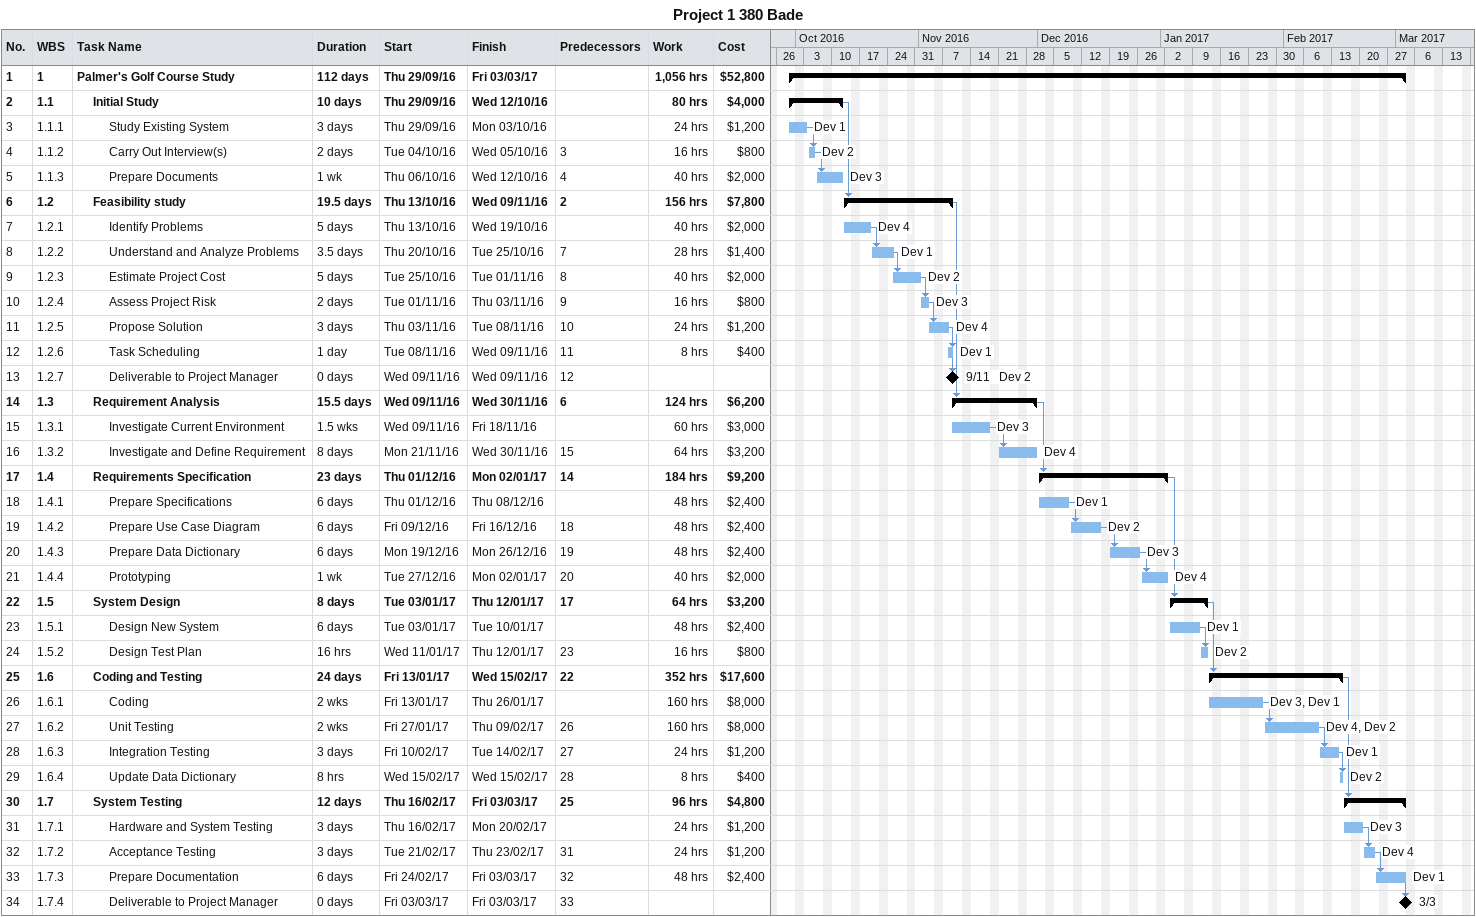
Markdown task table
Project 1 380 Bade

| ID | WBS | Task | Duration | Start | Finish | Predecessors | Resources | Work (h) | Cost ($) |
|---|---|---|---|---|---|---|---|---|---|
| 1 | 1 | **Palmer's Golf Course Study** | 112d | 2016-09-29 | 2017-03-03 |  |  | 1056 | 52800 |
| 2 | 1.1 | **Initial Study** | 10d | 2016-09-29 | 2016-10-12 |  |  | 80 | 4000 |
| 3 | 1.1.1 | Study Existing System | 3d | 2016-09-29 | 2016-10-03 |  | Dev 1 | 24 | 1200 |
| 4 | 1.1.2 | Carry Out Interview(s) | 2d | 2016-10-04 | 2016-10-05 | 3 | Dev 2 | 16 | 800 |
| 5 | 1.1.3 | Prepare Documents | 1w | 2016-10-06 | 2016-10-12 | 4 | Dev 3 | 40 | 2000 |
| 6 | 1.2 | **Feasibility study** | 19.5d | 2016-10-13 | 2016-11-09 | 2 |  | 156 | 7800 |
| 7 | 1.2.1 | Identify Problems | 5d | 2016-10-13 | 2016-10-19 |  | Dev 4 | 40 | 2000 |
| 8 | 1.2.2 | Understand and Analyze Problems | 3.5d | 2016-10-20 | 2016-10-25 | 7 | Dev 1 | 28 | 1400 |
| 9 | 1.2.3 | Estimate Project Cost | 5d | 2016-10-25 | 2016-11-01 | 8 | Dev 2 | 40 | 2000 |
| 10 | 1.2.4 | Assess Project Risk | 2d | 2016-11-01 | 2016-11-03 | 9 | Dev 3 | 16 | 800 |
| 11 | 1.2.5 | Propose Solution | 3d | 2016-11-03 | 2016-11-08 | 10 | Dev 4 | 24 | 1200 |
| 12 | 1.2.6 | Task Scheduling | 1d | 2016-11-08 | 2016-11-09 | 11 | Dev 1 | 8 | 400 |
| 13 | 1.2.7 | Deliverable to Project Manager | 0d | 2016-11-09 | 2016-11-09 | 12 | Dev 2 |  |  |
| 14 | 1.3 | **Requirement Analysis** | 15.5d | 2016-11-09 | 2016-11-30 | 6 |  | 124 | 6200 |
| 15 | 1.3.1 | Investigate Current Environment | 1.5w | 2016-11-09 | 2016-11-18 |  | Dev 3 | 60 | 3000 |
| 16 | 1.3.2 | Investigate and Define Requirement | 8d | 2016-11-21 | 2016-11-30 | 15 | Dev 4 | 64 | 3200 |
| 17 | 1.4 | **Requirements Specification** | 23d | 2016-12-01 | 2017-01-02 | 14 |  | 184 | 9200 |
| 18 | 1.4.1 | Prepare Specifications | 6d | 2016-12-01 | 2016-12-08 |  | Dev 1 | 48 | 2400 |
| 19 | 1.4.2 | Prepare Use Case Diagram | 6d | 2016-12-09 | 2016-12-16 | 18 | Dev 2 | 48 | 2400 |
| 20 | 1.4.3 | Prepare Data Dictionary | 6d | 2016-12-19 | 2016-12-26 | 19 | Dev 3 | 48 | 2400 |
| 21 | 1.4.4 | Prototyping | 1w | 2016-12-27 | 2017-01-02 | 20 | Dev 4 | 40 | 2000 |
| 22 | 1.5 | **System Design** | 8d | 2017-01-03 | 2017-01-12 | 17 |  | 64 | 3200 |
| 23 | 1.5.1 | Design New System | 6d | 2017-01-03 | 2017-01-10 |  | Dev 1 | 48 | 2400 |
| 24 | 1.5.2 | Design Test Plan | 16h | 2017-01-11 | 2017-01-12 | 23 | Dev 2 | 16 | 800 |
| 25 | 1.6 | **Coding and Testing** | 24d | 2017-01-13 | 2017-02-15 | 22 |  | 352 | 17600 |
| 26 | 1.6.1 | Coding | 2w | 2017-01-13 | 2017-01-26 |  | Dev 3, Dev 1 | 160 | 8000 |
| 27 | 1.6.2 | Unit Testing | 2w | 2017-01-27 | 2017-02-09 | 26 | Dev 4, Dev 2 | 160 | 8000 |
| 28 | 1.6.3 | Integration Testing | 3d | 2017-02-10 | 2017-02-14 | 27 | Dev 1 | 24 | 1200 |
| 29 | 1.6.4 | Update Data Dictionary | 8h | 2017-02-15 | 2017-02-15 | 28 | Dev 2 | 8 | 400 |
| 30 | 1.7 | **System Testing** | 12d | 2017-02-16 | 2017-03-03 | 25 |  | 96 | 4800 |
| 31 | 1.7.1 | Hardware and System Testing | 3d | 2017-02-16 | 2017-02-20 |  | Dev 3 | 24 | 1200 |
| 32 | 1.7.2 | Acceptance Testing | 3d | 2017-02-21 | 2017-02-23 | 31 | Dev 4 | 24 | 1200 |
| 33 | 1.7.3 | Prepare Documentation | 6d | 2017-02-24 | 2017-03-03 | 32 | Dev 1 | 48 | 2400 |
| 34 | 1.7.4 | Deliverable to Project Manager | 0d | 2017-03-03 | 2017-03-03 | 33 |  |  |  |
